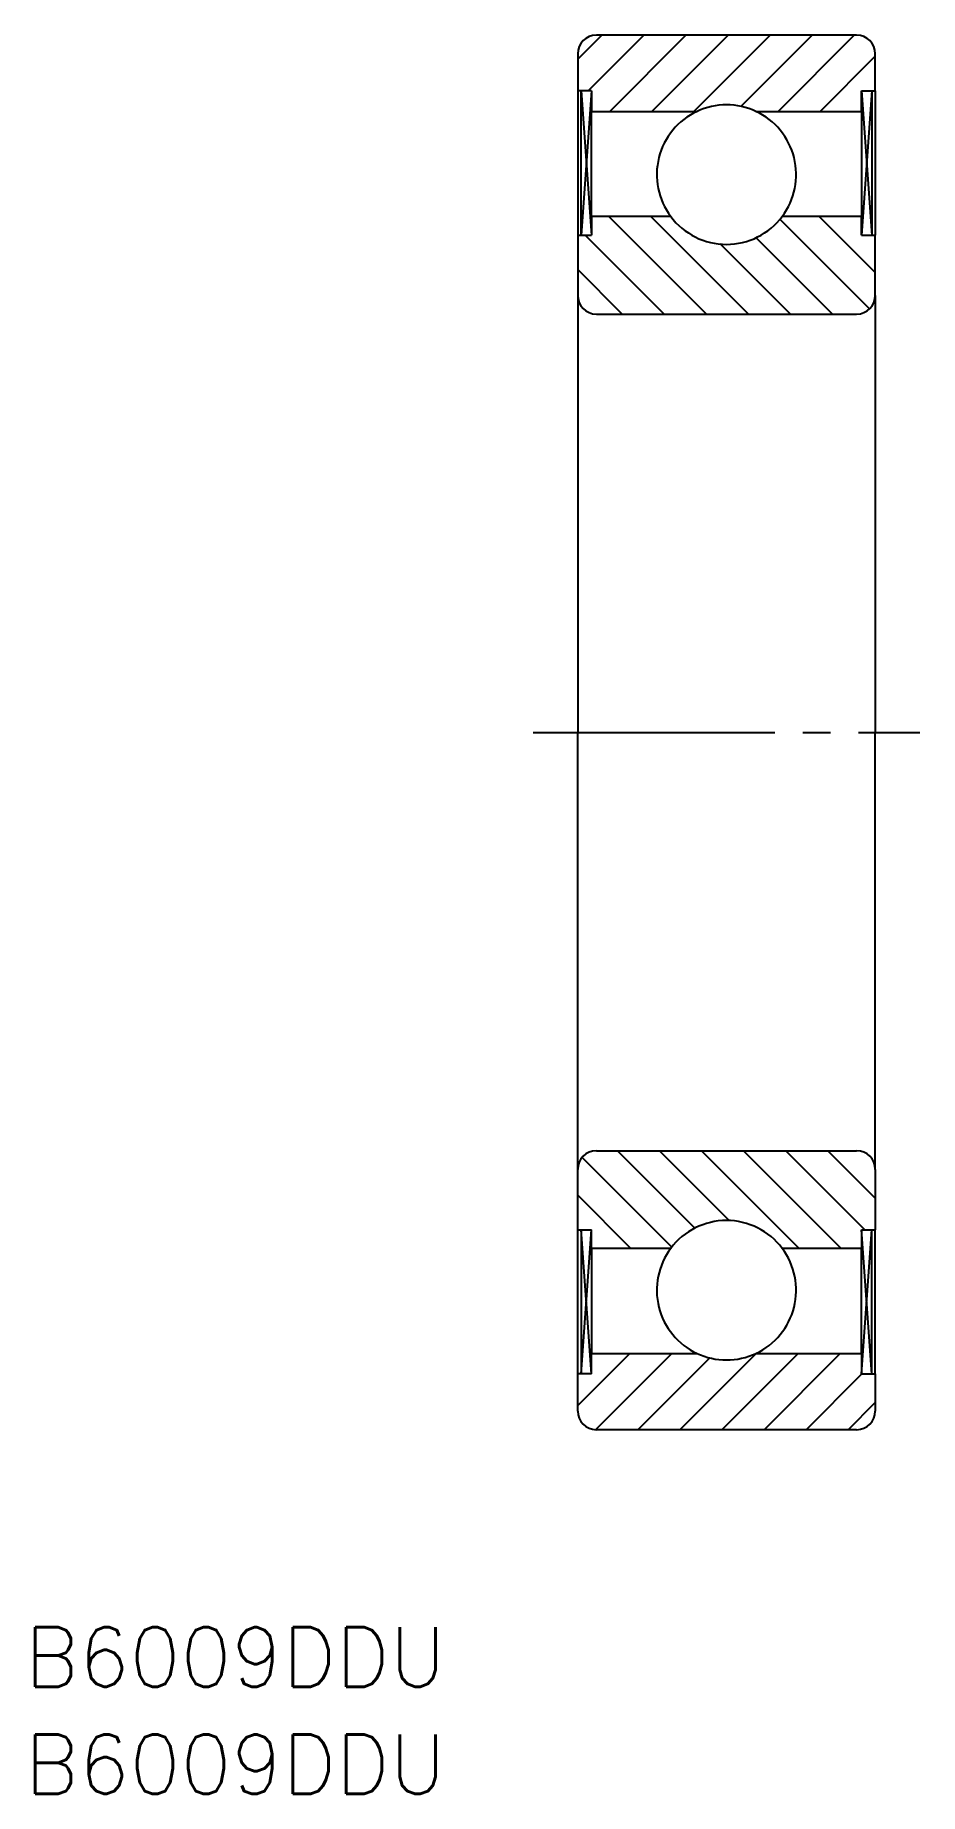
# Model space of a CAD drawing. Extents: x 71.7 to 119.3, y 140.4 to 235.
import ezdxf

# ---------------------------------------------------------------- set-up
doc = ezdxf.new("R2010")
doc.units = 0
doc.linetypes.add('CENTER', pattern=[17.5, 13, -1.5, 1.5, -1.5])
doc.layers.get('0').update_dxf_attribs({"linetype": 'CONTINUOUS'})
doc.layers.add('CENTER', color=1, linetype='CENTER')
doc.styles.get("Standard").update_dxf_attribs({"font": 'txt.shx', "bigfont": '@extfont2.shx'})

msp = doc.modelspace()

# ---------------------------------------------------------------- linework, layer by layer
at = {"color": 3, "linetype": 'CONTINUOUS'}
for p, q in [((100.881, 233.669), (102.177, 234.965)), ((101.44, 231.965), (104.44, 234.965)), ((102.603, 230.865), (106.703, 234.965)), ((104.866, 230.865), (108.966, 234.965)), ((107.128, 230.865), (111.228, 234.965)), ((109.649, 231.123), (113.491, 234.965)), ((111.654, 230.865), (115.754, 234.965)), ((113.917, 230.865), (116.881, 233.83)), ((101.065, 231.965), (101.617, 224.215)), ((101.617, 231.965), (101.065, 224.215)), ((116.145, 231.965), (116.697, 224.215)), ((116.697, 231.965), (116.145, 224.215)), ((107.797, 219.965), (102.547, 225.215)), ((110.06, 219.965), (104.81, 225.215)), ((116.881, 222.194), (113.861, 225.215)), ((116.145, 225.193), (116.123, 225.215)), ((105.534, 219.965), (101.284, 224.215)), ((116.57, 220.243), (111.746, 225.066)), ((112.322, 219.965), (108.541, 223.747)), ((114.585, 219.965), (110.467, 224.083)), ((103.271, 219.965), (100.881, 222.355)), ((105.939, 169.779), (101.117, 174.602)), ((107.188, 170.793), (103.017, 174.965)), ((109.044, 171.2), (105.279, 174.965)), ((112.792, 169.715), (107.542, 174.965)), ((115.055, 169.715), (109.805, 174.965)), ((116.317, 170.715), (112.067, 174.965)), ((116.881, 172.414), (114.33, 174.965)), ((103.741, 169.715), (100.881, 172.575)), ((101.065, 162.965), (101.617, 170.715)), ((101.617, 162.965), (101.065, 170.715)), ((116.145, 162.965), (116.697, 170.715)), ((116.697, 162.965), (116.145, 170.715)), ((100.881, 161.261), (103.685, 164.065)), ((101.851, 159.968), (105.948, 164.065)), ((104.111, 159.965), (107.977, 163.831)), ((106.373, 159.965), (110.473, 164.065)), ((108.636, 159.965), (112.736, 164.065)), ((110.899, 159.965), (114.999, 164.065)), ((113.162, 159.965), (116.162, 162.965)), ((115.424, 159.965), (116.881, 161.422))]:
    msp.add_line(p, q, dxfattribs=at)
at = {"color": 7, "linetype": 'CONTINUOUS'}
for p, q in [((115.881, 234.965), (101.881, 234.965)), ((100.881, 233.965), (100.881, 231.965)), ((116.881, 231.965), (116.881, 233.965)), ((101.617, 231.965), (100.881, 231.965)), ((100.881, 231.965), (100.881, 224.215)), ((101.065, 224.215), (101.065, 231.965)), ((101.617, 231.965), (101.617, 230.865)), ((116.145, 230.865), (116.145, 231.965)), ((116.145, 231.965), (116.881, 231.965)), ((116.697, 231.965), (116.697, 224.215)), ((116.881, 231.965), (116.881, 224.215)), ((101.617, 230.865), (107.299, 230.865)), ((101.617, 225.215), (101.617, 230.865)), ((110.463, 230.865), (116.145, 230.865)), ((116.145, 230.865), (116.145, 225.215)), ((105.881, 225.215), (101.617, 225.215)), ((101.617, 225.215), (101.617, 224.215)), ((116.145, 225.215), (111.881, 225.215)), ((116.145, 224.215), (116.145, 225.215)), ((100.881, 224.215), (100.881, 220.965)), ((100.881, 224.215), (101.617, 224.215)), ((116.145, 224.215), (116.881, 224.215)), ((116.881, 220.965), (116.881, 224.215)), ((100.881, 220.965), (100.881, 197.465)), ((116.881, 220.965), (116.881, 197.465)), ((101.881, 219.965), (115.881, 219.965)), ((100.881, 173.965), (100.881, 197.465)), ((116.881, 173.965), (116.881, 197.465)), ((101.881, 174.965), (115.881, 174.965)), ((100.881, 170.715), (100.881, 173.965)), ((116.881, 173.965), (116.881, 170.715)), ((100.881, 162.965), (100.881, 170.715)), ((100.881, 170.715), (101.617, 170.715)), ((101.065, 170.715), (101.065, 162.965)), ((101.617, 169.715), (101.617, 170.715)), ((116.145, 170.715), (116.145, 169.715)), ((116.145, 170.715), (116.881, 170.715)), ((116.697, 162.965), (116.697, 170.715)), ((116.881, 162.965), (116.881, 170.715)), ((105.881, 169.715), (101.617, 169.715)), ((101.617, 169.715), (101.617, 164.065)), ((116.145, 169.715), (111.881, 169.715)), ((116.145, 164.065), (116.145, 169.715)), ((101.617, 164.065), (107.299, 164.065)), ((101.617, 162.965), (101.617, 164.065)), ((110.463, 164.065), (116.145, 164.065)), ((116.145, 164.065), (116.145, 162.965)), ((100.881, 160.965), (100.881, 162.965)), ((101.617, 162.965), (100.881, 162.965)), ((116.145, 162.965), (116.881, 162.965)), ((116.881, 162.965), (116.881, 160.965)), ((115.881, 159.965), (101.881, 159.965))]:
    msp.add_line(p, q, dxfattribs=at)
for centre, radius, start, end in [((101.881, 233.965), 1, 90, 180), ((115.881, 233.965), 1, 0, 90), ((108.881, 227.465), 3.75, 114.9513, 216.8699), ((108.881, 227.465), 3.75, 65.0487, 114.9513), ((108.881, 227.465), 3.75, 323.1301, 65.0487), ((108.881, 227.465), 3.75, 216.8699, 323.1301), ((101.881, 220.965), 1, 180, 270), ((115.881, 220.965), 1, 270, 0), ((101.881, 173.965), 1, 90, 180), ((115.881, 173.965), 1, 0, 90), ((108.881, 167.465), 3.75, 36.8699, 143.1301), ((108.881, 167.465), 3.75, 143.1301, 245.0487), ((108.881, 167.465), 3.75, 294.9513, 36.8699), ((108.881, 167.465), 3.75, 245.0487, 294.9513), ((101.881, 160.965), 1, 180, 270), ((115.881, 160.965), 1, 270, 0)]:
    msp.add_arc(centre, radius, start, end, dxfattribs=at)
at = {"layer": 'CENTER', "color": 1, "linetype": 'CENTER'}
msp.add_line((98.481, 197.465), (119.281, 197.465), dxfattribs=at)

# ---------------------------------------------------------------- texts
at = {"color": 7, "linetype": 'CONTINUOUS'}
for p in [(71.146, 146.138), (71.146, 140.38)]:
    msp.add_text('B6009DDU', height=3.2, dxfattribs=at).set_placement(p)

doc.saveas('drawing.dxf')
